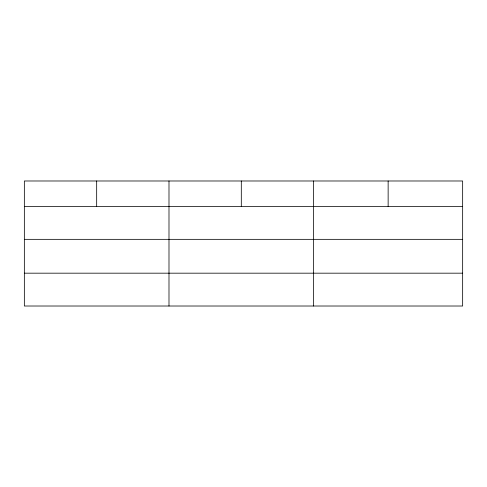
<?xml version="1.0" encoding="UTF-8"?>
<svg xmlns="http://www.w3.org/2000/svg" width="487" height="487" viewBox="0 0 487 487"><rect width="100%" height="100%" fill="white"/><g stroke="black" fill="none" stroke-linecap="round" stroke-linejoin="round"><path stroke-width="0.73" d="M462.65 239.342L462.65 180.987L24.35 180.987L24.35 306.013L462.65 306.013L462.65 239.342L24.35 239.342M24.35 206.506L462.65 206.506M24.35 273.177L462.65 273.177M388.139 180.987L388.139 206.506M313.628 180.987L313.628 306.013M241.308 180.987L241.308 206.506M168.989 180.987L168.989 306.013M96.67 180.987L96.67 206.506"/></g></svg>
